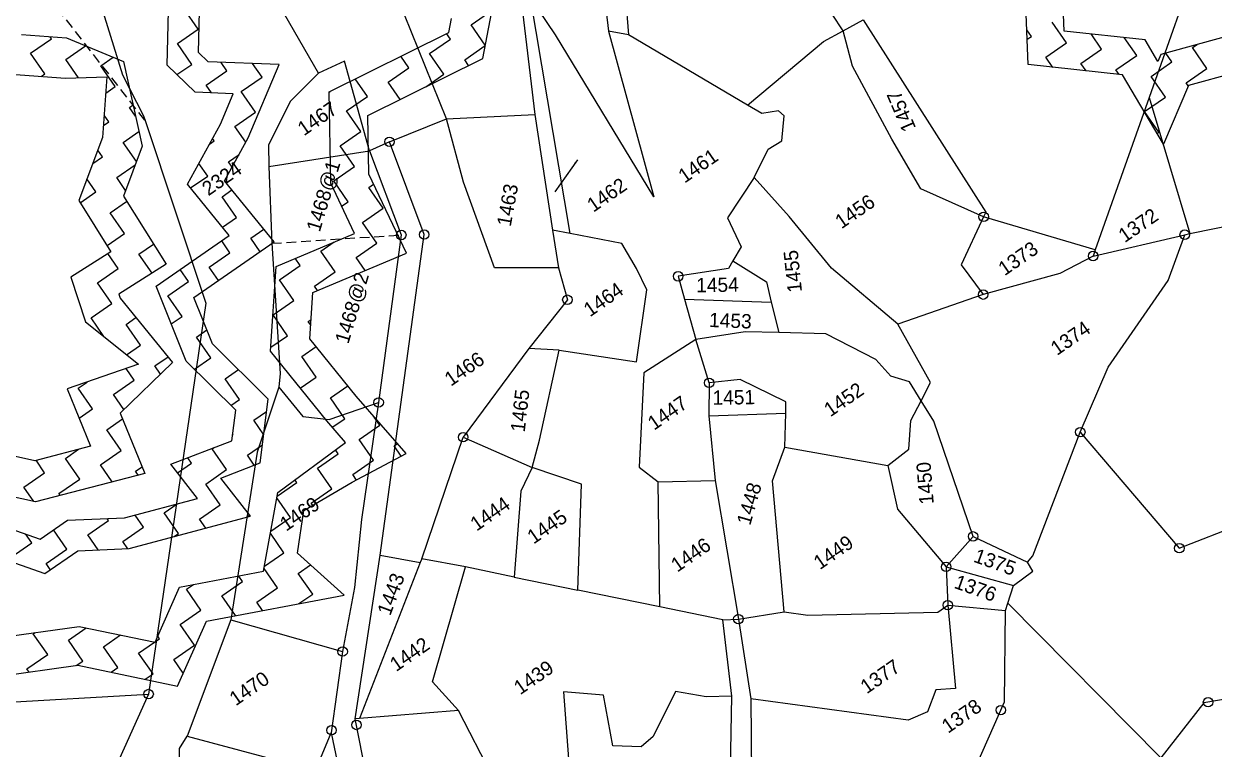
# Model space of a CAD drawing. Header units: metres. Extents: x 309685 to 314009, y 1915455 to 1919798.
# Drawn here: x 312729 to 313337, y 1916775 to 1917146 of the extents above; entities that cross this region are included whole.
import ezdxf

# ---------------------------------------------------------------- set-up
doc = ezdxf.new("R2010")
doc.units = ezdxf.units.M
doc.linetypes.add('DASHED', pattern=[0.75, 0.5, -0.25])
for name, color, linetype in [('POLY_HATCH', 12, 'Continuous'), ('POLY_PARCEL', 6, 'Continuous'), ('POLY_ROAD', 30, 'Continuous'), ('POLY_SUBPARCEL', 6, 'DASHED'), ('TEXT_PARCEL', 7, 'Continuous')]:
    doc.layers.add(name, color=color, linetype=linetype)
doc.styles.add('TEXT_MAP', font='')
doc.styles.get('TEXT_MAP').set_extended_font_data('Kruti Dev 050')
doc.dimstyles.get("Standard").update_dxf_attribs({"dimtxt": 0.18, "dimasz": 0.18, "dimexe": 0.18, "dimexo": 0.0625, "dimgap": 0.09, "dimtad": 0, "dimtih": 1, "dimtoh": 1, "dimdec": 4, "dimzin": 0, "dimdsep": 46, "dimtxsty": 'Standard', "dimcen": 0.09, "dimadec": 0, "dimazin": 0, "dimtfac": 1, "dimtdec": 4, "dimtofl": 0, "dimtmove": 0, "dimatfit": 3, "dimfxl": 1, "dimtolj": 1, "dimtzin": 0, "dimarcsym": 0})

msp = doc.modelspace()

# ---------------------------------------------------------------- linework, layer by layer
for centre in [(312916, 1917085.47), (313219.39, 1917047.2), (312922.06, 1917037.88), (312933.77, 1917038.11), (313322.05, 1917038.04), (313275.28, 1917027.14), (313063.42, 1917016.77), (313006.86, 1917004.81), (313219.19, 1917007.43), (313079.21, 1916962.37), (312910.49, 1916952.34), (312953.64, 1916934.58), (313268.72, 1916937.21), (313214, 1916883.95), (313319.29, 1916877.92), (313200.21, 1916868.36), (313201.08, 1916848.82), (313094.15, 1916841.68), (312892.11, 1916825.14), (312793.04, 1916803.41), (313333.96, 1916799.26), (313228.13, 1916795.2), (312899.18, 1916787.63), (312886.44, 1916784.94)]:
    msp.add_circle(centre, 2.42)
at = {"layer": 'POLY_HATCH'}
for p, q in [((312818.46, 1917131.09), (312819.64, 1917179.4)), ((313260.58, 1917142.05), (313259.27, 1917175.23)), ((313242.15, 1917124.87), (313240.42, 1917168.94)), ((312802.54, 1917124.57), (312803.4, 1917159.87)), ((312963.65, 1917128.05), (312970.02, 1917160.79)), ((312946.29, 1917141.28), (312947.67, 1917148.4)), ((312885.3, 1917110.97), (312946.29, 1917141.28)), ((313301.82, 1917137.54), (313260.58, 1917142.05)), ((313350.69, 1917141.32), (313309.93, 1917130.1)), ((312728.16, 1917140.2), (312751.08, 1917138.49)), ((312751.08, 1917138.49), (312780.21, 1917126.49)), ((313308.4, 1917126.49), (313301.82, 1917137.54)), ((312823.44, 1917126.28), (312818.46, 1917131.09)), ((313309.93, 1917130.1), (313308.4, 1917126.49)), ((312780.21, 1917126.49), (312789.78, 1917083.21)), ((312816.81, 1917110.77), (312802.54, 1917124.57)), ((312859.66, 1917124.88), (312823.44, 1917126.28)), ((312843.89, 1917087.54), (312859.66, 1917124.88)), ((312905.06, 1917098.94), (312963.65, 1917128.05)), ((313290.28, 1917119.6), (313242.15, 1917124.87)), ((312715.27, 1917120.63), (312750.65, 1917117.99)), ((312750.65, 1917117.99), (312771.71, 1917118.68)), ((312771.71, 1917118.68), (312769.56, 1917087.62)), ((313311.28, 1917084.33), (313290.28, 1917119.6)), ((313347.56, 1917120.66), (313323.9, 1917114.15)), ((312836.28, 1917110.02), (312816.81, 1917110.77)), ((312886.05, 1917064.31), (312885.3, 1917110.97)), ((313323.9, 1917114.15), (313311.28, 1917084.33)), ((312829.69, 1917094.42), (312836.28, 1917110.02)), ((312905.55, 1917068.87), (312905.06, 1917098.94)), ((312812.9, 1917063.89), (312829.69, 1917094.42)), ((312769.56, 1917087.62), (312757.42, 1917055.44)), ((312831.82, 1917065.58), (312843.89, 1917087.54)), ((312789.78, 1917083.21), (312780.16, 1917057.72)), ((312924.71, 1917028.55), (312905.55, 1917068.87)), ((312834.23, 1917037.6), (312812.9, 1917063.89)), ((312857.18, 1917034.31), (312831.82, 1917065.58)), ((312898.23, 1917038.67), (312886.05, 1917064.31)), ((312780.16, 1917057.72), (312801.94, 1917023.03)), ((312757.42, 1917055.44), (312773.81, 1917029.33)), ((312796.83, 1917011.76), (312834.23, 1917037.6)), ((312858.09, 1917021.86), (312898.23, 1917038.67)), ((312816.15, 1917005.96), (312857.18, 1917034.31)), ((312773.81, 1917029.33), (312753.42, 1917016.28)), ((312876.85, 1917008.5), (312924.71, 1917028.55)), ((312801.94, 1917023.03), (312777.81, 1917007.58)), ((312855.32, 1916978.58), (312858.09, 1917021.86)), ((312753.42, 1917016.28), (312760.87, 1916993.5)), ((312777.81, 1917007.58), (312778.44, 1917005.66)), ((312812.23, 1916973.49), (312796.83, 1917011.76)), ((312875.34, 1916984.91), (312876.85, 1917008.5)), ((312778.44, 1917005.66), (312805.28, 1916972.81)), ((312825.64, 1916982.37), (312816.15, 1917005.96)), ((312760.87, 1916993.5), (312787.87, 1916971.83)), ((312898.96, 1916955.53), (312875.34, 1916984.91)), ((312854.08, 1916954.08), (312825.64, 1916982.37)), ((312883.96, 1916942.95), (312855.32, 1916978.58)), ((312787.87, 1916971.83), (312751.41, 1916959.25)), ((312805.28, 1916972.81), (312778.53, 1916946.95)), ((312837.5, 1916948.35), (312812.23, 1916973.49)), ((312751.41, 1916959.25), (312763.31, 1916930.04)), ((312850.08, 1916921.54), (312854.08, 1916954.08)), ((312924.56, 1916926.27), (312898.96, 1916955.53)), ((312778.53, 1916946.95), (312791.08, 1916916.14)), ((312835.59, 1916932.83), (312837.5, 1916948.35)), ((312893.59, 1916931.94), (312883.96, 1916942.95)), ((312734.89, 1916922.6), (312691.94, 1916932.01)), ((312763.31, 1916930.04), (312734.89, 1916922.6)), ((312804.45, 1916920.78), (312835.59, 1916932.83)), ((312858.95, 1916906.34), (312893.59, 1916931.94)), ((312897.02, 1916911.58), (312924.56, 1916926.27)), ((312791.08, 1916916.14), (312735.32, 1916901.55)), ((312818.07, 1916903.37), (312804.45, 1916920.78)), ((312829.95, 1916913.75), (312850.08, 1916921.54)), ((312735.32, 1916901.55), (312686.39, 1916912.27)), ((312845.15, 1916894.31), (312829.95, 1916913.75)), ((312872.38, 1916897.11), (312897.02, 1916911.58)), ((312851.78, 1916866.1), (312858.95, 1916906.34)), ((312780.77, 1916893.37), (312818.07, 1916903.37)), ((312704.4, 1916894.24), (312737.73, 1916882.56)), ((312737.73, 1916882.56), (312751.62, 1916892.16)), ((312751.62, 1916892.16), (312780.77, 1916893.37)), ((312783.17, 1916877.7), (312845.15, 1916894.31)), ((312869.07, 1916875.3), (312872.38, 1916897.11)), ((312702.69, 1916878.14), (312740.09, 1916865.03)), ((312740.09, 1916865.03), (312756.83, 1916876.6)), ((312756.83, 1916876.6), (312783.17, 1916877.7)), ((312892.94, 1916853.95), (312869.07, 1916875.3)), ((312808.87, 1916858.02), (312851.78, 1916866.1)), ((312796.34, 1916829.9), (312808.87, 1916858.02)), ((312822.57, 1916840.69), (312892.94, 1916853.95)), ((312700.39, 1916830), (312757.65, 1916837.96)), ((312757.65, 1916837.96), (312796.34, 1916829.9)), ((312807.8, 1916807.52), (312822.57, 1916840.69)), ((312713.9, 1916812.12), (312756.98, 1916818.11)), ((312756.98, 1916818.11), (312807.8, 1916807.52))]:
    msp.add_line(p, q, dxfattribs=at)
at = {"layer": 'POLY_HATCH', "linetype": 'Continuous'}
for p, q in [((312818.38, 1917142.95), (312811.06, 1917153.55)), ((312957.73, 1917145.28), (312968.33, 1917152.6)), ((312807.78, 1917135.62), (312818.38, 1917142.95)), ((312964.96, 1917134.82), (312957.73, 1917145.28)), ((313243.76, 1917139.33), (313241.45, 1917142.67)), ((313261.68, 1917136.06), (313254.36, 1917146.66)), ((312732.81, 1917130.8), (312743.41, 1917138.12)), ((312743.41, 1917138.12), (312742.73, 1917139.11)), ((312815.11, 1917125.02), (312807.78, 1917135.62)), ((312936.53, 1917130.63), (312947.13, 1917137.95)), ((312947.13, 1917137.95), (312945.21, 1917140.74)), ((313241.64, 1917137.87), (313243.76, 1917139.33)), ((313251.08, 1917128.74), (313261.68, 1917136.06)), ((313279.61, 1917132.79), (313274.24, 1917140.56)), ((313297.53, 1917129.51), (313291.18, 1917138.71)), ((313326.06, 1917133.56), (313328.41, 1917135.19)), ((312740.14, 1917120.2), (312732.81, 1917130.8)), ((312750.73, 1917127.52), (312760.8, 1917134.48)), ((312925.93, 1917123.3), (312921.89, 1917129.16)), ((312943.86, 1917120.03), (312936.53, 1917130.63)), ((312954.46, 1917127.35), (312964.92, 1917134.58)), ((313269.01, 1917125.46), (313279.61, 1917132.79)), ((313286.93, 1917122.19), (313297.53, 1917129.51)), ((313315.46, 1917126.24), (313312.33, 1917130.76)), ((313333.38, 1917122.96), (313326.06, 1917133.56)), ((312757.18, 1917118.2), (312750.73, 1917127.52)), ((312768.66, 1917124.25), (312775.01, 1917128.63)), ((312775.99, 1917113.65), (312768.66, 1917124.25)), ((312807.5, 1917119.77), (312815.11, 1917125.02)), ((312833.04, 1917121.75), (312830.08, 1917126.02)), ((312850.96, 1917118.48), (312846.17, 1917125.4)), ((312915.34, 1917115.98), (312925.93, 1917123.3)), ((312956.45, 1917124.48), (312954.46, 1917127.35)), ((313254.71, 1917123.49), (313251.08, 1917128.74)), ((313271.65, 1917121.64), (313269.01, 1917125.46)), ((313304.86, 1917118.91), (313315.46, 1917126.24)), ((313322.78, 1917115.64), (313333.38, 1917122.96)), ((312738.27, 1917118.91), (312740.14, 1917120.2)), ((312822.44, 1917114.43), (312833.04, 1917121.75)), ((312840.36, 1917111.15), (312850.96, 1917118.48)), ((312904.74, 1917108.65), (312898.57, 1917117.57)), ((312934.55, 1917113.6), (312943.86, 1917120.03)), ((313288.59, 1917119.79), (313286.93, 1917122.19)), ((313312.19, 1917108.31), (313304.86, 1917118.91)), ((312771.13, 1917110.29), (312775.99, 1917113.65)), ((312825.19, 1917110.44), (312822.44, 1917114.43)), ((312847.69, 1917100.55), (312840.36, 1917111.15)), ((312885.3, 1917110.88), (312885.78, 1917111.21)), ((312921.47, 1917107.1), (312915.34, 1917115.98)), ((313323.87, 1917114.07), (313322.78, 1917115.64)), ((312894.14, 1917101.33), (312904.74, 1917108.65)), ((313301.59, 1917100.99), (313312.19, 1917108.31)), ((312772.71, 1917095.72), (312770.36, 1917099.13)), ((312783.31, 1917103.05), (312785.12, 1917104.3)), ((312786.38, 1917098.61), (312783.31, 1917103.05)), ((312837.09, 1917093.23), (312847.69, 1917100.55)), ((312901.46, 1917090.73), (312894.14, 1917101.33)), ((313308.91, 1917090.39), (313301.59, 1917100.99)), ((312769.99, 1917093.85), (312772.71, 1917095.72)), ((312842.62, 1917085.22), (312837.09, 1917093.23)), ((312780.04, 1917085.12), (312788.12, 1917090.71)), ((312826.49, 1917085.9), (312825.66, 1917087.09)), ((312890.86, 1917083.4), (312901.46, 1917090.73)), ((313308.03, 1917089.78), (313308.91, 1917090.39)), ((312769.44, 1917077.8), (312767.12, 1917081.15)), ((312786.81, 1917075.33), (312780.04, 1917085.12)), ((312824.1, 1917084.25), (312826.49, 1917085.9)), ((312898.19, 1917072.8), (312890.86, 1917083.4)), ((312764.59, 1917074.45), (312769.44, 1917077.8)), ((312823.21, 1917067.98), (312818.72, 1917074.47)), ((312833.81, 1917075.3), (312839.21, 1917079.03)), ((312835.68, 1917072.6), (312833.81, 1917075.3)), ((312776.76, 1917067.2), (312786.2, 1917073.72)), ((312814.48, 1917061.94), (312823.21, 1917067.98)), ((312887.59, 1917065.48), (312898.19, 1917072.8)), ((312766.16, 1917059.87), (312761.59, 1917066.49)), ((312781.28, 1917060.67), (312776.76, 1917067.2)), ((312894.91, 1917054.88), (312887.59, 1917065.48)), ((312905.51, 1917062.2), (312907.92, 1917063.87)), ((312912.84, 1917051.6), (312905.51, 1917062.2)), ((312758.12, 1917054.32), (312766.16, 1917059.87)), ((312830.54, 1917057.38), (312835.62, 1917060.89)), ((312837.86, 1917046.78), (312830.54, 1917057.38)), ((312773.49, 1917049.27), (312781.84, 1917055.05)), ((312891.61, 1917052.6), (312894.91, 1917054.88)), ((312902.24, 1917044.28), (312912.84, 1917051.6)), ((312780.81, 1917038.67), (312773.49, 1917049.27)), ((312830.76, 1917041.87), (312837.86, 1917046.78)), ((312909.56, 1917033.68), (312902.24, 1917044.28)), ((312771.84, 1917032.47), (312780.81, 1917038.67)), ((312845.19, 1917036.18), (312851.91, 1917040.82)), ((312788.14, 1917028.07), (312795.55, 1917033.2)), ((312834.59, 1917028.85), (312830.38, 1917034.94)), ((312849.94, 1917029.3), (312845.19, 1917036.18)), ((312881.04, 1917029.63), (312887.82, 1917034.31)), ((312898.96, 1917026.35), (312909.56, 1917033.68)), ((312777.54, 1917020.75), (312772.28, 1917028.36)), ((312794.79, 1917018.45), (312788.14, 1917028.07)), ((312823.99, 1917021.53), (312834.59, 1917028.85)), ((312870.44, 1917022.3), (312867.9, 1917025.97)), ((312888.36, 1917019.03), (312881.04, 1917029.63)), ((312903.57, 1917019.69), (312898.96, 1917026.35)), ((312766.94, 1917013.42), (312777.54, 1917020.75)), ((312813.39, 1917014.2), (312809.18, 1917020.29)), ((312828.74, 1917014.65), (312823.99, 1917021.53)), ((312859.84, 1917014.98), (312870.44, 1917022.3)), ((312774.26, 1917002.82), (312766.94, 1917013.42)), ((312802.79, 1917006.87), (312813.39, 1917014.2)), ((312867.16, 1917004.38), (312859.84, 1917014.98)), ((312877.76, 1917011.7), (312888.36, 1917019.03)), ((312879.27, 1917009.52), (312877.76, 1917011.7)), ((312763.66, 1916995.5), (312774.26, 1917002.82)), ((312810.11, 1916996.27), (312802.79, 1917006.87)), ((312856.56, 1916997.05), (312867.16, 1917004.38)), ((312770.24, 1916985.98), (312763.66, 1916995.5)), ((312781.59, 1916992.22), (312786.59, 1916995.68)), ((312804.6, 1916992.46), (312810.11, 1916996.27)), ((312863.89, 1916986.45), (312856.56, 1916997.05)), ((312788.91, 1916981.62), (312781.59, 1916992.22)), ((312817.44, 1916985.68), (312822.82, 1916989.39)), ((312874.49, 1916993.78), (312875.97, 1916994.8)), ((312875.79, 1916991.9), (312874.49, 1916993.78)), ((312824.76, 1916975.08), (312817.44, 1916985.68)), ((312855.45, 1916980.62), (312863.89, 1916986.45)), ((312781.79, 1916976.7), (312788.91, 1916981.62)), ((312871.21, 1916975.85), (312878.55, 1916980.92)), ((312796.24, 1916971.02), (312802.95, 1916975.66)), ((312799.12, 1916966.86), (312796.24, 1916971.02)), ((312816.43, 1916969.31), (312824.76, 1916975.08)), ((312878.54, 1916965.25), (312871.21, 1916975.85)), ((312785.64, 1916963.7), (312781.53, 1916969.64)), ((312832.09, 1916964.48), (312838.9, 1916969.18)), ((312870.5, 1916959.7), (312878.54, 1916965.25)), ((312757.11, 1916959.65), (312761.65, 1916962.78)), ((312764.44, 1916949.05), (312757.11, 1916959.65)), ((312775.04, 1916956.37), (312785.64, 1916963.7)), ((312839.41, 1916953.88), (312832.09, 1916964.48)), ((312885.86, 1916954.65), (312894.73, 1916960.78)), ((312780.34, 1916948.7), (312775.04, 1916956.37)), ((312835, 1916950.83), (312839.41, 1916953.88)), ((312893.19, 1916944.05), (312885.86, 1916954.65)), ((312757.51, 1916944.26), (312764.44, 1916949.05)), ((312846.74, 1916943.28), (312853.31, 1916947.81)), ((312771.76, 1916938.45), (312779.75, 1916943.96)), ((312851.84, 1916935.89), (312846.74, 1916943.28)), ((312886.84, 1916939.66), (312893.19, 1916944.05)), ((312900.51, 1916933.45), (312911.11, 1916940.78)), ((312911.11, 1916940.78), (312908.29, 1916944.87)), ((312779.09, 1916927.85), (312771.76, 1916938.45)), ((312835.96, 1916935.83), (312836.14, 1916935.95)), ((312836.14, 1916935.95), (312836, 1916936.15)), ((312750.56, 1916923.8), (312757.33, 1916928.47)), ((312825.54, 1916928.63), (312826.58, 1916929.34)), ((312832.86, 1916918.03), (312825.54, 1916928.63)), ((312843.46, 1916925.35), (312851.21, 1916930.7)), ((312907.84, 1916922.85), (312900.51, 1916933.45)), ((312918.44, 1916930.18), (312920.12, 1916931.34)), ((312922.06, 1916924.93), (312918.44, 1916930.18)), ((312739.96, 1916916.47), (312735.6, 1916922.79)), ((312757.89, 1916913.2), (312750.56, 1916923.8)), ((312768.49, 1916920.52), (312779.09, 1916927.85)), ((312814.94, 1916921.3), (312813.01, 1916924.09)), ((312846.94, 1916920.33), (312843.46, 1916925.35)), ((312879.31, 1916918.8), (312889.91, 1916926.13)), ((312889.91, 1916926.13), (312888.5, 1916928.18)), ((312897.24, 1916915.53), (312907.84, 1916922.85)), ((312729.37, 1916909.15), (312739.96, 1916916.47)), ((312774.52, 1916911.8), (312768.49, 1916920.52)), ((312786.41, 1916917.25), (312789.7, 1916919.52)), ((312787.78, 1916915.27), (312786.41, 1916917.25)), ((312807.87, 1916916.41), (312814.94, 1916921.3)), ((312822.26, 1916910.7), (312832.86, 1916918.03)), ((312886.64, 1916908.2), (312879.31, 1916918.8)), ((312747.29, 1916905.87), (312757.89, 1916913.2)), ((312829.59, 1916900.1), (312822.26, 1916910.7)), ((312858.62, 1916904.5), (312868.71, 1916911.48)), ((312868.71, 1916911.48), (312867.76, 1916912.85)), ((312899.18, 1916912.73), (312897.24, 1916915.53)), ((312734.49, 1916901.73), (312729.37, 1916909.15)), ((312747.99, 1916904.86), (312747.29, 1916905.87)), ((312876.04, 1916900.88), (312886.64, 1916908.2)), ((312801.07, 1916896.05), (312807.59, 1916900.56)), ((312818.99, 1916892.78), (312829.59, 1916900.1)), ((312865.44, 1916893.55), (312858.47, 1916903.64)), ((312876.84, 1916899.73), (312876.04, 1916900.88)), ((312761.94, 1916884.67), (312772.54, 1916892)), ((312772.54, 1916892), (312771.85, 1916893)), ((312790.47, 1916888.72), (312786.24, 1916894.84)), ((312808.39, 1916885.45), (312801.07, 1916896.05)), ((312822.18, 1916888.16), (312818.99, 1916892.78)), ((312843.07, 1916893.75), (312844.7, 1916894.88)), ((312855.44, 1916886.64), (312865.44, 1916893.55)), ((312751.34, 1916877.35), (312744.5, 1916887.24)), ((312779.87, 1916881.4), (312790.47, 1916888.72)), ((312722.82, 1916873.3), (312733.42, 1916880.62)), ((312733.42, 1916880.62), (312730.27, 1916885.17)), ((312767.22, 1916877.04), (312761.94, 1916884.67)), ((312782.44, 1916877.67), (312779.87, 1916881.4)), ((312806.05, 1916883.83), (312808.39, 1916885.45)), ((312862.17, 1916875.63), (312855.26, 1916885.62)), ((312740.74, 1916870.02), (312751.34, 1916877.35)), ((312852.26, 1916868.78), (312862.17, 1916875.63)), ((312742.86, 1916866.95), (312740.74, 1916870.02)), ((312858.89, 1916857.7), (312852.05, 1916867.6)), ((312869.49, 1916865.03), (312875.73, 1916869.34)), ((312840.97, 1916860.98), (312839.08, 1916863.71)), ((312876.82, 1916854.43), (312869.49, 1916865.03)), ((312812.44, 1916856.92), (312815.96, 1916859.35)), ((312819.77, 1916846.33), (312812.44, 1916856.92)), ((312830.37, 1916853.65), (312840.97, 1916860.98)), ((312848.29, 1916850.38), (312858.89, 1916857.7)), ((312837.4, 1916843.48), (312830.37, 1916853.65)), ((312851.25, 1916846.09), (312848.29, 1916850.38)), ((312869.82, 1916849.59), (312876.82, 1916854.43)), ((312892.82, 1916853.92), (312892.6, 1916854.25)), ((312809.17, 1916839), (312819.77, 1916846.33)), ((312752.12, 1916830.9), (312761.25, 1916837.21)), ((312816.49, 1916828.4), (312809.17, 1916839)), ((312734.19, 1916834.17), (312735.15, 1916834.83)), ((312741.52, 1916823.57), (312734.19, 1916834.17)), ((312770.04, 1916827.62), (312778.66, 1916833.58)), ((312796.5, 1916830.25), (312798.57, 1916831.67)), ((312798.57, 1916831.67), (312797.7, 1916832.93)), ((312759.44, 1916820.3), (312752.12, 1916830.9)), ((312777.37, 1916817.02), (312770.04, 1916827.62)), ((312787.97, 1916824.35), (312796.08, 1916829.95)), ((312805.89, 1916821.07), (312816.49, 1916828.4)), ((312730.92, 1916816.25), (312741.52, 1916823.57)), ((312756.1, 1916817.99), (312759.44, 1916820.3)), ((312795.29, 1916813.75), (312787.97, 1916824.35)), ((312810.72, 1916814.08), (312805.89, 1916821.07)), ((312732.03, 1916814.64), (312730.92, 1916816.25)), ((312773.85, 1916814.59), (312777.37, 1916817.02)), ((312791.26, 1916810.97), (312795.29, 1916813.75))]:
    msp.add_line(p, q, dxfattribs=at)
at = {"layer": 'POLY_PARCEL'}
for p, q in [((312879.74, 1917120.59), (312781.91, 1917290.3)), ((312945.11, 1917097.22), (312871.19, 1917280.77)), ((313353.96, 1917250.2), (313303.87, 1917108.18)), ((313147.58, 1917142.13), (313110.41, 1917199.18)), ((313022.32, 1917187.96), (313027.82, 1917141.94)), ((313034.21, 1917185.78), (313038.08, 1917140.1)), ((312760.28, 1917181.97), (312779.78, 1917119.62)), ((312981.95, 1917168.13), (312990.23, 1917099.43)), ((313008.28, 1917038.59), (312987.97, 1917159.2)), ((313000.85, 1917140.14), (312987.97, 1917159.2)), ((313147.58, 1917142.13), (313157.83, 1917147.75)), ((313157.83, 1917147.75), (313220.47, 1917049.51)), ((313038.08, 1917140.1), (313027.82, 1917141.94)), ((313027.82, 1917141.94), (313051, 1917057.35)), ((313137.61, 1917136.67), (313147.58, 1917142.13)), ((313152.42, 1917124.03), (313147.58, 1917142.13)), ((313051, 1917057.35), (313000.85, 1917140.14)), ((313098.84, 1917104.23), (313038.08, 1917140.1)), ((313098.84, 1917104.23), (313137.61, 1917136.67)), ((312893.13, 1917126.7), (312879.74, 1917120.59)), ((312905.78, 1917080.85), (312893.13, 1917126.7)), ((313172.59, 1917086.84), (313152.42, 1917124.03)), ((312779.78, 1917119.62), (312790.45, 1917098.82)), ((312879.74, 1917120.59), (312865.43, 1917106.27)), ((312865.43, 1917106.27), (312854.26, 1917083.87)), ((313303.87, 1917108.18), (313276.4, 1917030.33)), ((313303.87, 1917108.18), (313324.64, 1917038.56)), ((312790.45, 1917098.82), (312791.47, 1917095.76)), ((312945.11, 1917097.22), (312990.23, 1917099.43)), ((312990.23, 1917099.43), (312999.3, 1917040.32)), ((313106.15, 1917099.91), (313098.84, 1917104.23)), ((313114.63, 1917101.22), (313106.15, 1917099.91)), ((313117.51, 1917098.66), (313114.63, 1917101.22)), ((313116.39, 1917085.9), (313117.51, 1917098.66)), ((312791.47, 1917095.76), (312822.25, 1917003.02)), ((312916, 1917085.47), (312945.11, 1917097.22)), ((312953.83, 1917064.94), (312945.11, 1917097.22)), ((313187.35, 1917061.49), (313172.59, 1917086.84)), ((312854.26, 1917083.87), (312854.51, 1917072.88)), ((312854.51, 1917072.88), (312905.78, 1917080.85)), ((313102.21, 1917067.28), (313109.41, 1917081.63)), ((313109.41, 1917081.63), (313116.39, 1917085.9)), ((312854.51, 1917072.88), (312855.9, 1917033.63)), ((312969.57, 1917021.11), (312953.83, 1917064.94)), ((313102.21, 1917067.28), (313088.56, 1917046.69)), ((313120.16, 1917047.3), (313102.21, 1917067.28)), ((313219.39, 1917047.2), (313187.35, 1917061.49)), ((313324.64, 1917038.56), (313410.19, 1917055.95)), ((313088.56, 1917046.69), (313095.54, 1917031.8)), ((313141.73, 1917020.87), (313120.16, 1917047.3)), ((313219.39, 1917047.2), (313207.87, 1917022.62)), ((313220.47, 1917049.51), (313219.39, 1917047.2)), ((313276.4, 1917030.33), (313219.39, 1917047.2)), ((313008.28, 1917038.59), (312999.3, 1917040.32)), ((312999.3, 1917040.32), (313002.26, 1917021.02)), ((313034.67, 1917033.52), (313008.28, 1917038.59)), ((313275.28, 1917027.14), (313322.05, 1917038.04)), ((313313.6, 1917014.67), (313322.05, 1917038.04)), ((313322.05, 1917038.04), (313324.64, 1917038.56)), ((312855.9, 1917033.63), (312860.19, 1916967.17)), ((313042.23, 1917020.76), (313034.67, 1917033.52)), ((313095.54, 1917031.8), (313091.31, 1917024.67)), ((313275.28, 1917027.14), (313258.37, 1917018.24)), ((313276.4, 1917030.33), (313275.28, 1917027.14)), ((313002.26, 1917021.02), (312969.57, 1917021.11)), ((313002.26, 1917021.02), (313006.86, 1917004.81)), ((313047.48, 1917009.81), (313042.23, 1917020.76)), ((313089.04, 1917020.84), (313063.42, 1917016.77)), ((313091.31, 1917024.67), (313089.04, 1917020.84)), ((313091.31, 1917024.67), (313108.48, 1917013.87)), ((313175.56, 1916992.29), (313141.73, 1917020.87)), ((313207.87, 1917022.62), (313219.19, 1917007.43)), ((313063.42, 1917016.77), (313066.71, 1917005.06)), ((313108.48, 1917013.87), (313110.96, 1917003.64)), ((313258.37, 1917018.24), (313219.19, 1917007.43)), ((313282.97, 1916970.43), (313313.6, 1917014.67)), ((313042.18, 1916973.14), (313047.48, 1917009.81)), ((313219.19, 1917007.43), (313175.56, 1916992.29)), ((313319.29, 1916877.92), (313651.75, 1917008.04)), ((312822.25, 1917003.02), (312793.04, 1916803.41)), ((313006.86, 1917004.81), (312987.15, 1916979.92)), ((313066.71, 1917005.06), (313072.5, 1916984.46)), ((313066.71, 1917005.06), (313110.96, 1917003.64)), ((313110.96, 1917003.64), (313114.75, 1916988.03)), ((313192.28, 1916962.51), (313175.56, 1916992.29)), ((313072.5, 1916984.46), (313045.83, 1916967.55)), ((313097.62, 1916988.45), (313072.5, 1916984.46)), ((313079.21, 1916962.37), (313072.5, 1916984.46)), ((313114.75, 1916988.03), (313097.62, 1916988.45)), ((313138.87, 1916987.47), (313114.75, 1916988.03)), ((313164.26, 1916974.29), (313138.87, 1916987.47)), ((312987.15, 1916979.92), (312953.64, 1916934.58)), ((313002.65, 1916979.01), (312987.15, 1916979.92)), ((312992.6, 1916933.15), (313002.65, 1916979.01)), ((313002.65, 1916979.01), (313042.18, 1916973.14)), ((313172.08, 1916965.77), (313164.26, 1916974.29)), ((312860.19, 1916967.17), (312859.53, 1916960.14)), ((313045.83, 1916967.55), (313043.52, 1916919.37)), ((313181.57, 1916962.82), (313172.08, 1916965.77)), ((313268.72, 1916937.21), (313282.97, 1916970.43)), ((312859.53, 1916960.14), (312848.47, 1916926.96)), ((312859.53, 1916960.14), (312871.72, 1916945.16)), ((313079.21, 1916962.37), (313079.05, 1916945.44)), ((313095.11, 1916964.12), (313079.21, 1916962.37)), ((313118.46, 1916952.7), (313095.11, 1916964.12)), ((313187.52, 1916953.26), (313181.57, 1916962.82)), ((313187.52, 1916953.26), (313192.28, 1916962.51)), ((313118.32, 1916946.8), (313118.46, 1916952.7)), ((313182.27, 1916943.05), (313187.52, 1916953.26)), ((313194.04, 1916942.78), (313187.52, 1916953.26)), ((312885.29, 1916943.69), (312910.49, 1916952.34)), ((313079.05, 1916945.44), (313118.32, 1916946.8)), ((313117.89, 1916929.57), (313118.32, 1916946.8)), ((312871.72, 1916945.16), (312885.29, 1916943.69)), ((313079.05, 1916945.44), (313082.34, 1916912.53)), ((313181.24, 1916928.56), (313182.27, 1916943.05)), ((313214, 1916883.95), (313194.04, 1916942.78)), ((312932.48, 1916872.45), (312953.64, 1916934.58)), ((312953.64, 1916934.58), (312988.82, 1916919.18)), ((313244.54, 1916874.06), (313268.72, 1916937.21)), ((313268.72, 1916937.21), (313319.29, 1916877.92)), ((312988.82, 1916919.18), (312992.6, 1916933.15)), ((313111.56, 1916912.37), (313117.89, 1916929.57)), ((313117.89, 1916929.57), (313170.55, 1916920.07)), ((313170.55, 1916920.07), (313181.24, 1916928.56)), ((312848.47, 1916926.96), (312835.03, 1916841.37)), ((312988.82, 1916919.18), (312983.01, 1916907.11)), ((313014.13, 1916910.55), (312988.82, 1916919.18)), ((313043.52, 1916919.37), (313053.13, 1916911.82)), ((313170.55, 1916920.07), (313175.44, 1916897.81)), ((313012.22, 1916856.55), (313014.13, 1916910.55)), ((313053.13, 1916911.82), (313082.34, 1916912.53)), ((313053.99, 1916847.92), (313053.13, 1916911.82)), ((313082.34, 1916912.53), (313094.15, 1916841.68)), ((313117.57, 1916845.49), (313111.56, 1916912.37)), ((312983.01, 1916907.11), (312979.71, 1916863.15)), ((313175.44, 1916897.81), (313200.21, 1916868.36)), ((313200.21, 1916868.36), (313214, 1916883.95)), ((313214, 1916883.95), (313241.72, 1916870.76)), ((312911.21, 1916874.4), (312931.76, 1916870.61)), ((313241.72, 1916870.76), (313244.54, 1916874.06)), ((312931.76, 1916870.61), (312900.8, 1916791)), ((312932.48, 1916872.45), (312931.76, 1916870.61)), ((312954.81, 1916868.39), (312932.48, 1916872.45)), ((312938.05, 1916809.72), (312954.81, 1916868.39)), ((312979.71, 1916863.15), (312954.81, 1916868.39)), ((313200.21, 1916868.36), (313201.08, 1916848.82)), ((313200.21, 1916868.36), (313234.59, 1916858.94)), ((313244.53, 1916866.26), (313241.72, 1916870.76)), ((312979.71, 1916863.15), (313012.22, 1916856.55)), ((313234.59, 1916858.94), (313244.53, 1916866.26)), ((313053.99, 1916847.92), (313012.22, 1916856.55)), ((313231.79, 1916849.83), (313234.59, 1916858.94)), ((313230.62, 1916846.01), (313231.79, 1916849.83)), ((313309.77, 1916770.8), (313231.79, 1916849.83)), ((313086.24, 1916841.26), (313053.99, 1916847.92)), ((313094.15, 1916841.68), (313117.57, 1916845.49)), ((313117.57, 1916845.49), (313129.64, 1916843.64)), ((313129.64, 1916843.64), (313196.07, 1916845.21)), ((313196.07, 1916845.21), (313201.08, 1916848.82)), ((313201.08, 1916848.82), (313204.98, 1916806.27)), ((313201.08, 1916848.82), (313230.62, 1916846.01)), ((313230.01, 1916799.49), (313230.62, 1916846.01)), ((312835.03, 1916841.37), (312812.72, 1916781.91)), ((312835.03, 1916841.37), (312892.11, 1916825.14)), ((312951.3, 1916795.02), (312938.05, 1916809.72)), ((312709.8, 1916798.58), (312793.04, 1916803.41)), ((312793.04, 1916803.41), (312775.05, 1916763.67)), ((313025.26, 1916802.89), (313004.84, 1916804.56)), ((313004.84, 1916804.56), (313007.38, 1916770.39)), ((313030.07, 1916776.96), (313025.26, 1916802.89)), ((313061.98, 1916804.79), (313050.68, 1916781.72)), ((313077.73, 1916802.07), (313061.98, 1916804.79)), ((313090.79, 1916802.28), (313077.73, 1916802.07)), ((313180.81, 1916790.01), (313100.47, 1916800.93)), ((313195, 1916805.51), (313190.73, 1916794.32)), ((313204.98, 1916806.27), (313195, 1916805.51)), ((313374.72, 1916806.45), (313331.75, 1916798.87)), ((312951.3, 1916795.02), (312900.8, 1916791)), ((312969.75, 1916759.4), (312951.3, 1916795.02)), ((313209.36, 1916752.51), (313230.01, 1916799.49)), ((313331.75, 1916798.87), (313309.77, 1916770.8)), ((312900.8, 1916791), (312898.55, 1916790.82)), ((313190.73, 1916794.32), (313180.81, 1916790.01)), ((312878.18, 1916764.3), (312886.25, 1916783.61)), ((312808.84, 1916775.56), (312812.72, 1916781.91)), ((312812.72, 1916781.91), (312878.18, 1916764.3)), ((313044.5, 1916776.54), (313030.07, 1916776.96)), ((313050.68, 1916781.72), (313044.5, 1916776.54)), ((312808.27, 1916746.26), (312808.84, 1916775.56))]:
    msp.add_line(p, q, dxfattribs=at)
at = {"layer": 'POLY_ROAD'}
for p, q in [((312916, 1917085.47), (312905.78, 1917080.85)), ((312905.78, 1917080.85), (312922.06, 1917037.88)), ((312933.77, 1917038.11), (312916, 1917085.47)), ((312922.06, 1917037.88), (312910.49, 1916952.34)), ((312911.21, 1916874.4), (312933.77, 1917038.11)), ((312910.49, 1916952.34), (312901.8, 1916892.5)), ((312901.8, 1916892.5), (312898.12, 1916857.88)), ((312898.55, 1916790.82), (312911.21, 1916874.4)), ((312898.12, 1916857.88), (312892.11, 1916825.14)), ((313086.24, 1916841.26), (313094.15, 1916841.68)), ((313090.79, 1916802.28), (313086.24, 1916841.26)), ((313094.15, 1916841.68), (313100.47, 1916800.93)), ((312892.11, 1916825.14), (312886.25, 1916783.61)), ((313090.14, 1916765.3), (313090.79, 1916802.28)), ((313100.47, 1916800.93), (313100.84, 1916758.11)), ((312909.89, 1916733.8), (312898.55, 1916790.82)), ((312886.25, 1916783.61), (312923.16, 1916610.37))]:
    msp.add_line(p, q, dxfattribs=at)
at = {"layer": 'POLY_SUBPARCEL', "ltscale": 10}
for p, q in [((312704.9, 1917206.92), (312791.47, 1917095.76)), ((312855.9, 1917033.63), (312922.06, 1917037.88))]:
    msp.add_line(p, q, dxfattribs=at)

# ---------------------------------------------------------------- texts
at = {"layer": 'TEXT_PARCEL', "style": 'TEXT_MAP'}
for s, rotation, p in [('1467', 34.64727, (312872.34, 1917088.24)), ('1457', 113.32309, (313184.98, 1917092.58)), ('1461', 34.64727, (313066.7, 1917064.07)), ('2324', 34.64727, (312823.54, 1917057.58)), ('1468@1', 73.27156, (312880.42, 1917039.03)), ('1463', 79.61079, (312977.91, 1917041.86)), ('1462', 34.64727, (313020.12, 1917049.21)), ('1456', 34.64727, (313146.78, 1917040.74)), ('1372', 34.64727, (313291.43, 1917033.7)), ('1373', 34.64727, (313230.09, 1917016.76)), ('1455', 96.00626, (313126.68, 1917008.87)), ('1468@2', 73.27156, (312895.01, 1916981.89)), ('1464', 34.64727, (313018.37, 1916995.79)), ('1454', 0.99084, (313072.69, 1917008.57)), ('1453', 357.8123, (313079.11, 1916990.91)), ('1374', 34.64727, (313256.84, 1916976.06)), ('1466', 34.64727, (312947.36, 1916960.34)), ('1451', 0.99072, (313081, 1916951.12)), ('1452', 34.64727, (313141.11, 1916944.7)), ('1465', 83.4252, (312985.06, 1916936.92)), ('1447', 34.64727, (313051.1, 1916937.86)), ('1450', 94.558, (313193.95, 1916900.56)), ('1448', 74.01221, (313100.18, 1916889.21)), ('1444', 34.64727, (312960.5, 1916886.34)), ('1469', 34.64727, (312863.27, 1916886.29)), ('1445', 34.64727, (312989.61, 1916879.75)), ('1446', 34.64727, (313062.98, 1916865.4)), ('1449', 34.64727, (313135.79, 1916866.66)), ('1375', 340.19939, (313213.75, 1916871.1)), ('1443', 69.60515, (312916.4, 1916843.03)), ('1376', 340.41558, (313203.81, 1916857.73)), ('1442', 34.64727, (312919.44, 1916814.61)), ('1439', 34.64727, (312982.75, 1916802.76)), ('1377', 34.64727, (313159.7, 1916803.25)), ('1470', 34.64727, (312837.56, 1916797.12)), ('1378', 34.64727, (313201.21, 1916783.08))]:
    msp.add_text(s, height=7.305, rotation=rotation, dxfattribs=at).set_placement(p)

# ---------------------------------------------------------------- leaders
msp.add_leader([(313012.02, 1917076.29), (313000.39, 1917059.87)], dimstyle='Standard', override={"dimtxt": 2.5, "dimasz": 2.5, "dimexe": 1.25, "dimexo": 0.625, "dimgap": 0.625, "dimtad": 1, "dimtih": 0, "dimtoh": 0, "dimzin": 8, "dimcen": 2.5, "dimtofl": 1})

doc.saveas('drawing.dxf')
